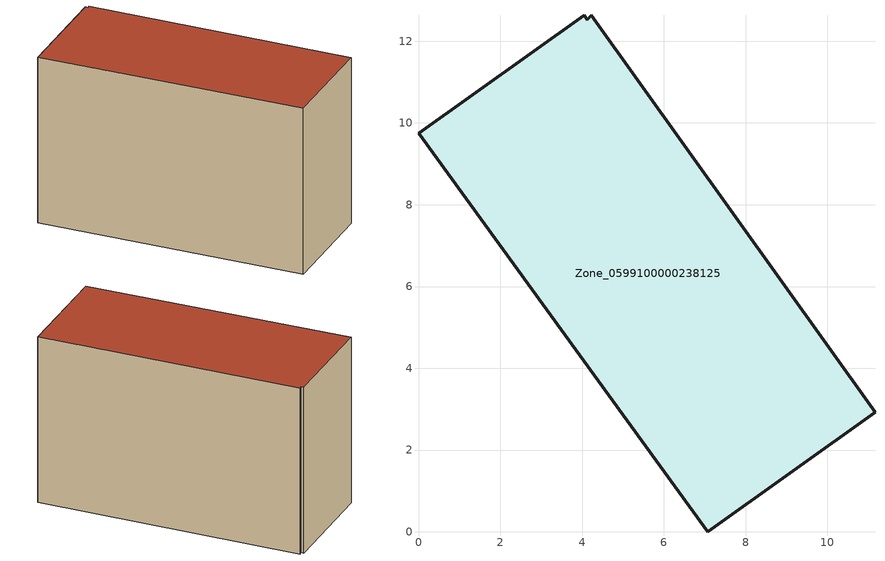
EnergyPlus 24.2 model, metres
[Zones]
Zone_0599100000238125
 floor ground (C_G): 7.08,0 0,9.75 4.06,12.63 4.13,12.53 4.23,12.64 11.16,2.92 z0
 wall outside (C_F): 7.08,0 11.16,2.92 4.23,12.64 4.13,12.53 4.06,12.63 0,9.75 7.08,0 z0:7.79
 roof outside (C_R): 0,9.75 7.08,0 11.16,2.92 4.23,12.64 4.13,12.53 4.06,12.63 z7.79
[BUILDING]
Pand.0599100000238125: North Axis=0; Terrain=City; Loads Convergence Tolerance Value=0.04; Temperature Convergence Tolerance Value=0.4; Solar Distribution=FullExterior; Maximum Number of Warmup Days=25; Minimum Number of Warmup Days=1
[Site:Location]
Rotterdam.The.Hague.AP_ZH_NLD Design_Conditions: Latitude=51.96; Longitude=4.45; Time Zone=1; Elevation=-4.5
[SITE:GROUNDTEMPERATURE:BUILDINGSURFACE]
18, 18, 18, 18, 18, 18, 18, 18, 18, 18, 18, 18
[MATERIAL] Thermal Absorptance=0.9; Solar Absorptance=0.7; Visible Absorptance=0.7
Name | Roughness | Thickness | Conductivity | Density | Specific Heat
G.TI.1975-1991 | MediumSmooth | 0.15 | 0.288461 | 540 | 1210
F.TI.1975-1991 | Rough | 0.3 | 0.230769 | 1920 | 840
R.TI.1975-1991 | MediumRough | 0.2 | 0.153846 | 1500 | 1000
[CONSTRUCTION]
C_G: G.TI.1975-1991
C_F: F.TI.1975-1991
C_R: R.TI.1975-1991
[ZONE]
Zone_0599100000238125: Type=1; Multiplier=1; Ceiling Height=Autocalculate; Volume=Autocalculate; Floor Area=autocalculate; Part of Total Floor Area=Yes
[ZONEINFILTRATION:DESIGNFLOWRATE]
Infil_Zone_0599100000238125: Zone or ZoneList or Space or SpaceList=Zone_0599100000238125; Schedule=AlwaysOn; Design Flow Rate Calculation Method=Flow/Area; Flow Rate per Floor Area=0.003; Constant Term Coefficient=1; Temperature Term Coefficient=0; Velocity Term Coefficient=0; Velocity Squared Term Coefficient=0
[HVACTEMPLATE:ZONE:IDEALLOADSAIRSYSTEM]
Zone_0599100000238125: Maximum Heating Supply Air Temperature=50; Minimum Cooling Supply Air Temperature=13; Maximum Heating Supply Air Humidity Ratio=0.0156; Minimum Cooling Supply Air Humidity Ratio=0.0077; Heating Limit=NoLimit; Cooling Limit=NoLimit; Dehumidification Control Type=ConstantSensibleHeatRatio; Cooling Sensible Heat Ratio=0.7; Dehumidification Setpoint=60; Humidification Control Type=None; Humidification Setpoint=30; Outdoor Air Method=None; Outdoor Air Flow Rate per Person=0.00944; Outdoor Air Flow Rate per Zone Floor Area=0; Outdoor Air Flow Rate per Zone=0; Demand Controlled Ventilation Type=None; Outdoor Air Economizer Type=NoEconomizer; Heat Recovery Type=None; Sensible Heat Recovery Effectiveness=0.7; Latent Heat Recovery Effectiveness=0.65
[ZONECONTROL:THERMOSTAT]
ThermostatControl_Zone_0599100000238125: Zone or ZoneList=Zone_0599100000238125; Control Type Schedule=DualSetpointControlType; Control 1=Thermostat_Zone_0599100000238125; Temperature Difference Between Cutout And Setpoint=0
[THERMOSTATSETPOINT:DUALSETPOINT]
Thermostat_Zone_0599100000238125: Heating Setpoint Temperature Schedule=HeatingSetpoint_Zone_0599100000238125; Cooling Setpoint Temperature Schedule=CoolingSetpoint_Zone_0599100000238125
[SCHEDULE:COMPACT]
HeatingSetpoint_Zone_0599100000238125: Through: 12/31, For: AllDays, Until: 24:00, 21
CoolingSetpoint_Zone_0599100000238125: Through: 12/31, For: AllDays, Until: 24:00, 24
DualSetpointControlType: Through: 12/31, For: AllDays, Until: 24:00, 4
AlwaysOn: Through: 12/31, For: AllDays, Until: 24:00, 1
